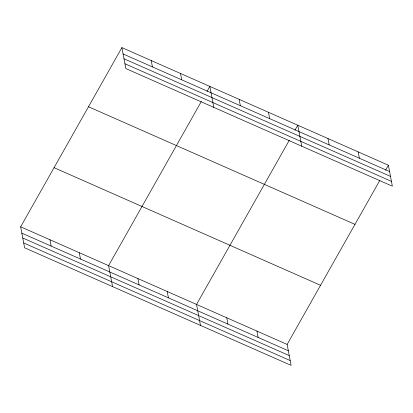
<?xml version="1.0" encoding="UTF-8"?>
<svg xmlns="http://www.w3.org/2000/svg" width="413" height="413" viewBox="0 0 413 413"><rect width="100%" height="100%" fill="white"/><g stroke="black" fill="none" stroke-linecap="round" stroke-linejoin="round"><path stroke-width="0.62" d="M379.877 180.28L287.143 344.427L291.103 365.386L24.61 247.785L20.65 226.82L121.897 47.614L388.39 165.215L392.35 186.18L125.857 68.573L121.897 47.614M201.327 101.484L108.593 265.631L112.553 286.591M207.001 91.443L209.84 86.42L213.8 107.385M289.27 140.296L196.536 304.438L200.496 325.403M294.944 130.25L297.783 125.232L301.743 146.192M385.551 170.239L388.39 165.215M123.095 53.958L389.588 171.56M124.008 58.78L390.502 176.382M124.948 63.752L391.436 181.353M88.485 106.75L354.979 224.357M54.062 167.683L320.555 285.285M20.65 226.82L287.143 344.427M21.848 233.164L288.341 350.766M22.761 237.991L289.255 355.593M23.701 242.958L290.189 360.564M358.185 151.886L359.387 158.231M327.984 138.561L329.182 144.901M268.465 112.295L269.668 118.639M239.153 99.357L240.351 105.702M256.938 331.097L258.14 337.442M226.737 317.767L227.935 324.112M180.527 73.488L181.725 79.828M151.21 60.551L152.407 66.891M167.219 291.506L168.421 297.845M137.906 278.569L139.104 284.908M79.281 252.694L80.478 259.039M49.963 239.757L51.16 246.102"/></g></svg>
